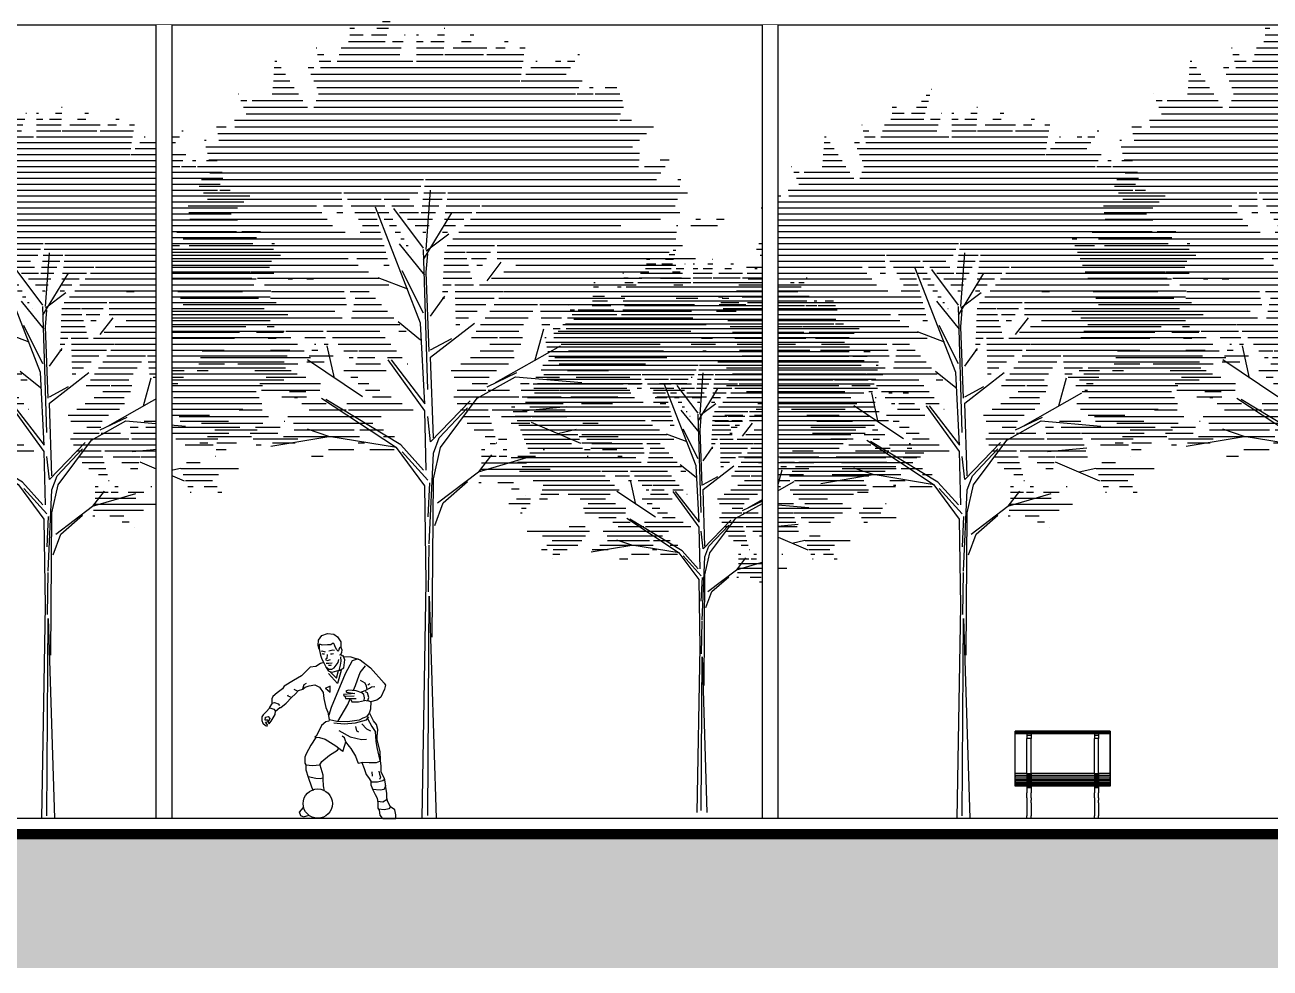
# Model space of a CAD drawing. Header units: metres. Extents: x 2494 to 3558, y 282 to 553.
# Drawn here: x 3056.34 to 3068.15, y 366.97 to 375.92 of the extents above; entities that cross this region are included whole.
import ezdxf

# ---------------------------------------------------------------- set-up
doc = ezdxf.new("R2010")
doc.units = ezdxf.units.M
doc.header["$LTSCALE"] = 7
doc.header["$MEASUREMENT"] = 0
doc.set_wipeout_variables(frame=1)
doc.layers.add('AREA', color=31, linetype='Continuous', plot=False)
for name, color, linetype in [('HACHURA PISOS', 250, 'Continuous'), ('Layout-int', 1, 'Continuous'), ('PENA 01', 1, 'Continuous'), ('PENA 02', 2, 'Continuous'), ('PENA 03', 3, 'Continuous'), ('PENA 06', 6, 'Continuous'), ('VEGETACAO', 84, 'Continuous')]:
    doc.layers.add(name, color=color, linetype=linetype)

# ---------------------------------------------------------------- blocks, each defined once
blk = doc.blocks.new('A$C7B9C346B')
for p, q in [((0, 0.826), (0, 0.826)), ((0.9, 0.826), (0, 0.826)), ((0, 0.824), (0, 0.826)), ((0, 0.821), (0, 0.824)), ((0, 0.817), (0, 0.821)), ((0, 0.812), (0, 0.817)), ((0, 0.807), (0, 0.812)), ((0, 0.802), (0, 0.807)), ((0.11, 0.802), (0, 0.802)), ((0, 0.425), (0, 0.802)), ((0.11, 0.802), (0.11, 0.786)), ((0.15, 0.802), (0.11, 0.802)), ((0.11, 0.786), (0.11, 0.758)), ((0.15, 0.786), (0.11, 0.786)), ((0.15, 0.758), (0.11, 0.758)), ((0.11, 0.425), (0.11, 0.758)), ((0.15, 0.802), (0.15, 0.786)), ((0.75, 0.802), (0.15, 0.802)), ((0.15, 0.786), (0.15, 0.758)), ((0.15, 0.425), (0.15, 0.758)), ((0.75, 0.802), (0.75, 0.786)), ((0.79, 0.802), (0.75, 0.802)), ((0.75, 0.786), (0.75, 0.758)), ((0.79, 0.786), (0.75, 0.786)), ((0.79, 0.758), (0.75, 0.758)), ((0.75, 0.425), (0.75, 0.758)), ((0.79, 0.802), (0.79, 0.786)), ((0.9, 0.802), (0.79, 0.802)), ((0.79, 0.786), (0.79, 0.758)), ((0.79, 0.425), (0.79, 0.758)), ((0.9, 0.826), (0.9, 0.826)), ((0.9, 0.824), (0.9, 0.826)), ((0.9, 0.821), (0.9, 0.824)), ((0.9, 0.817), (0.9, 0.821)), ((0.9, 0.812), (0.9, 0.817)), ((0.9, 0.807), (0.9, 0.812)), ((0.9, 0.802), (0.9, 0.807)), ((0.9, 0.425), (0.9, 0.802)), ((0, 0.407), (0, 0.425)), ((0, 0.407), (0, 0.39)), ((0, 0.373), (0, 0.39)), ((0, 0.358), (0, 0.373)), ((0, 0.358), (0, 0.345)), ((0.11, 0.423), (0.11, 0.425)), ((0.11, 0.423), (0.11, 0.416)), ((0.11, 0.416), (0.11, 0.408)), ((0.11, 0.408), (0.11, 0.407)), ((0.11, 0.407), (0.11, 0.4)), ((0.11, 0.4), (0.11, 0.392)), ((0.11, 0.392), (0.11, 0.39)), ((0.11, 0.39), (0.11, 0.384)), ((0.11, 0.384), (0.11, 0.376)), ((0.11, 0.376), (0.11, 0.373)), ((0.11, 0.373), (0.11, 0.368)), ((0.11, 0.368), (0.11, 0.36)), ((0.11, 0.36), (0.11, 0.358)), ((0.11, 0.358), (0.11, 0.353)), ((0.15, 0.423), (0.15, 0.425)), ((0.15, 0.423), (0.15, 0.416)), ((0.15, 0.416), (0.15, 0.408)), ((0.15, 0.408), (0.15, 0.407)), ((0.15, 0.407), (0.15, 0.4)), ((0.15, 0.4), (0.15, 0.392)), ((0.15, 0.392), (0.15, 0.39)), ((0.15, 0.39), (0.15, 0.384)), ((0.15, 0.384), (0.15, 0.376)), ((0.15, 0.376), (0.15, 0.373)), ((0.15, 0.373), (0.15, 0.368)), ((0.15, 0.368), (0.15, 0.36)), ((0.15, 0.36), (0.15, 0.358)), ((0.15, 0.358), (0.15, 0.353)), ((0.75, 0.423), (0.75, 0.425)), ((0.75, 0.423), (0.75, 0.416)), ((0.75, 0.416), (0.75, 0.408)), ((0.75, 0.408), (0.75, 0.407)), ((0.75, 0.407), (0.75, 0.4)), ((0.75, 0.4), (0.75, 0.392)), ((0.75, 0.392), (0.75, 0.39)), ((0.75, 0.39), (0.75, 0.384)), ((0.75, 0.384), (0.75, 0.376)), ((0.75, 0.376), (0.75, 0.373)), ((0.75, 0.373), (0.75, 0.368)), ((0.75, 0.368), (0.75, 0.36)), ((0.75, 0.36), (0.75, 0.358)), ((0.75, 0.358), (0.75, 0.353)), ((0.79, 0.423), (0.79, 0.425)), ((0.79, 0.423), (0.79, 0.416)), ((0.79, 0.416), (0.79, 0.408)), ((0.79, 0.408), (0.79, 0.407)), ((0.79, 0.407), (0.79, 0.4)), ((0.79, 0.4), (0.79, 0.392)), ((0.79, 0.392), (0.79, 0.39)), ((0.79, 0.39), (0.79, 0.384)), ((0.79, 0.384), (0.79, 0.376)), ((0.79, 0.376), (0.79, 0.373)), ((0.79, 0.373), (0.79, 0.368)), ((0.79, 0.368), (0.79, 0.36)), ((0.79, 0.36), (0.79, 0.358)), ((0.79, 0.358), (0.79, 0.353)), ((0.9, 0.407), (0.9, 0.425)), ((0.9, 0.407), (0.9, 0.39)), ((0.9, 0.373), (0.9, 0.39)), ((0.9, 0.358), (0.9, 0.373)), ((0.9, 0.358), (0.9, 0.345)), ((0, 0.333), (0, 0.345)), ((0, 0.323), (0, 0.333)), ((0, 0.315), (0, 0.323)), ((0, 0.309), (0, 0.315)), ((0, 0.309), (0, 0.306)), ((0, 0.305), (0, 0.306)), ((0.11, 0.305), (0, 0.305)), ((0.11, 0.353), (0.11, 0.345)), ((0.11, 0.345), (0.11, 0.345)), ((0.11, 0.345), (0.11, 0.337)), ((0.11, 0.337), (0.11, 0.333)), ((0.11, 0.333), (0.11, 0.329)), ((0.11, 0.329), (0.11, 0.326)), ((0.11, 0.326), (0.11, 0.323)), ((0.11, 0.323), (0.11, 0.319)), ((0.11, 0.323), (0.11, 0.323)), ((0.11, 0.319), (0.11, 0.316)), ((0.11, 0.316), (0.11, 0.315)), ((0.11, 0.315), (0.11, 0.313)), ((0.11, 0.313), (0.11, 0.309)), ((0.11, 0.309), (0.11, 0.306)), ((0.11, 0.309), (0.11, 0.309)), ((0.11, 0.306), (0.11, 0.305)), ((0.11, 0.306), (0.11, 0.306)), ((0.11, 0.305), (0.11, 0.302)), ((0.11, 0.302), (0.11, 0.299)), ((0.11, 0.299), (0.11, 0.296)), ((0.11, 0.296), (0.11, 0.293)), ((0.11, 0.293), (0.11, 0.29)), ((0.11, 0.29), (0.11, 0.266)), ((0.11, 0.266), (0.11, 0.243)), ((0.11, 0.219), (0.11, 0.243)), ((0.15, 0.353), (0.15, 0.345)), ((0.15, 0.345), (0.15, 0.345)), ((0.15, 0.345), (0.15, 0.337)), ((0.15, 0.337), (0.15, 0.333)), ((0.15, 0.333), (0.15, 0.329)), ((0.15, 0.329), (0.15, 0.326)), ((0.15, 0.326), (0.15, 0.323)), ((0.15, 0.323), (0.15, 0.319)), ((0.15, 0.323), (0.15, 0.323)), ((0.15, 0.319), (0.15, 0.316)), ((0.15, 0.316), (0.15, 0.315)), ((0.15, 0.315), (0.15, 0.313)), ((0.15, 0.313), (0.15, 0.309)), ((0.15, 0.309), (0.15, 0.306)), ((0.15, 0.309), (0.15, 0.309)), ((0.15, 0.306), (0.15, 0.305)), ((0.15, 0.306), (0.15, 0.306)), ((0.75, 0.305), (0.15, 0.305)), ((0.15, 0.305), (0.15, 0.302)), ((0.15, 0.302), (0.15, 0.299)), ((0.15, 0.299), (0.15, 0.296)), ((0.15, 0.296), (0.15, 0.293)), ((0.15, 0.293), (0.15, 0.29)), ((0.15, 0.29), (0.15, 0.266)), ((0.15, 0.266), (0.15, 0.243)), ((0.15, 0.219), (0.15, 0.243)), ((0.75, 0.353), (0.75, 0.345)), ((0.75, 0.345), (0.75, 0.345)), ((0.75, 0.345), (0.75, 0.337)), ((0.75, 0.337), (0.75, 0.333)), ((0.75, 0.333), (0.75, 0.329)), ((0.75, 0.329), (0.75, 0.326)), ((0.75, 0.326), (0.75, 0.323)), ((0.75, 0.323), (0.75, 0.319)), ((0.75, 0.323), (0.75, 0.323)), ((0.75, 0.319), (0.75, 0.316)), ((0.75, 0.316), (0.75, 0.315)), ((0.75, 0.315), (0.75, 0.313)), ((0.75, 0.313), (0.75, 0.309)), ((0.75, 0.309), (0.75, 0.306)), ((0.75, 0.309), (0.75, 0.309)), ((0.75, 0.306), (0.75, 0.305)), ((0.75, 0.306), (0.75, 0.306)), ((0.75, 0.305), (0.75, 0.302)), ((0.75, 0.302), (0.75, 0.299)), ((0.75, 0.299), (0.75, 0.296)), ((0.75, 0.296), (0.75, 0.293)), ((0.75, 0.293), (0.75, 0.29)), ((0.75, 0.29), (0.75, 0.266)), ((0.75, 0.266), (0.75, 0.243)), ((0.75, 0.219), (0.75, 0.243)), ((0.79, 0.353), (0.79, 0.345)), ((0.79, 0.345), (0.79, 0.345)), ((0.79, 0.345), (0.79, 0.337)), ((0.79, 0.337), (0.79, 0.333)), ((0.79, 0.333), (0.79, 0.329)), ((0.79, 0.329), (0.79, 0.326)), ((0.79, 0.326), (0.79, 0.323)), ((0.79, 0.323), (0.79, 0.319)), ((0.79, 0.323), (0.79, 0.323)), ((0.79, 0.319), (0.79, 0.316)), ((0.79, 0.316), (0.79, 0.315)), ((0.79, 0.315), (0.79, 0.313)), ((0.79, 0.313), (0.79, 0.309)), ((0.79, 0.309), (0.79, 0.306)), ((0.79, 0.309), (0.79, 0.309)), ((0.79, 0.306), (0.79, 0.305)), ((0.79, 0.306), (0.79, 0.306)), ((0.9, 0.305), (0.79, 0.305)), ((0.79, 0.305), (0.79, 0.302)), ((0.79, 0.302), (0.79, 0.299)), ((0.79, 0.299), (0.79, 0.296)), ((0.79, 0.296), (0.79, 0.293)), ((0.79, 0.293), (0.79, 0.29)), ((0.79, 0.29), (0.79, 0.266)), ((0.79, 0.266), (0.79, 0.243)), ((0.79, 0.219), (0.79, 0.243)), ((0.9, 0.333), (0.9, 0.345)), ((0.9, 0.323), (0.9, 0.333)), ((0.9, 0.315), (0.9, 0.323)), ((0.9, 0.309), (0.9, 0.315)), ((0.9, 0.309), (0.9, 0.306)), ((0.9, 0.305), (0.9, 0.306)), ((0.11, 0.195), (0.11, 0.219)), ((0.11, 0.195), (0.11, 0.172)), ((0.11, 0.172), (0.11, 0.147)), ((0.11, 0.147), (0.11, 0.123)), ((0.11, 0.123), (0.11, 0.099)), ((0.15, 0.195), (0.15, 0.219)), ((0.15, 0.195), (0.15, 0.172)), ((0.15, 0.147), (0.15, 0.172)), ((0.15, 0.147), (0.15, 0.123)), ((0.15, 0.123), (0.15, 0.099)), ((0.75, 0.195), (0.75, 0.219)), ((0.75, 0.195), (0.75, 0.172)), ((0.75, 0.172), (0.75, 0.147)), ((0.75, 0.147), (0.75, 0.123)), ((0.75, 0.123), (0.75, 0.099)), ((0.79, 0.195), (0.79, 0.219)), ((0.79, 0.195), (0.79, 0.172)), ((0.79, 0.147), (0.79, 0.172)), ((0.79, 0.147), (0.79, 0.123)), ((0.79, 0.123), (0.79, 0.099)), ((0.11, 0.099), (0.11, 0.074)), ((0.11, 0.074), (0.11, 0.05)), ((0.11, 0.05), (0.11, 0.025)), ((0.11, 0), (0.11, 0.025)), ((0.15, 0), (0.11, 0)), ((0.15, 0.099), (0.15, 0.074)), ((0.15, 0.074), (0.15, 0.05)), ((0.15, 0.05), (0.15, 0.025)), ((0.15, 0), (0.15, 0.025)), ((0.75, 0.099), (0.75, 0.074)), ((0.75, 0.074), (0.75, 0.05)), ((0.75, 0.05), (0.75, 0.025)), ((0.75, 0), (0.75, 0.025)), ((0.79, 0.099), (0.79, 0.074)), ((0.79, 0.074), (0.79, 0.05)), ((0.79, 0.05), (0.79, 0.025)), ((0.79, 0), (0.79, 0.025)), ((0.79, 0), (0.75, 0))]:
    blk.add_line(p, q)
at = {"layer": 'HACHURA PISOS'}
for p, q in [((0.9, 0.826), (0, 0.826)), ((0.9, 0.824), (0, 0.824)), ((0.9, 0.821), (0, 0.821)), ((0.9, 0.817), (0, 0.817)), ((0.9, 0.812), (0, 0.812)), ((0.9, 0.807), (0, 0.807)), ((0.11, 0.425), (0, 0.425)), ((0.11, 0.407), (0, 0.407)), ((0.11, 0.39), (0, 0.39)), ((0.11, 0.373), (0, 0.373)), ((0.11, 0.358), (0, 0.358)), ((0.15, 0.423), (0.11, 0.423)), ((0.15, 0.416), (0.11, 0.416)), ((0.15, 0.408), (0.11, 0.408)), ((0.15, 0.4), (0.11, 0.4)), ((0.15, 0.392), (0.11, 0.392)), ((0.15, 0.384), (0.11, 0.384)), ((0.15, 0.376), (0.11, 0.376)), ((0.15, 0.368), (0.11, 0.368)), ((0.15, 0.36), (0.11, 0.36)), ((0.75, 0.425), (0.15, 0.425)), ((0.75, 0.407), (0.15, 0.407)), ((0.75, 0.39), (0.15, 0.39)), ((0.75, 0.373), (0.15, 0.373)), ((0.75, 0.358), (0.15, 0.358)), ((0.79, 0.423), (0.75, 0.423)), ((0.79, 0.416), (0.75, 0.416)), ((0.79, 0.408), (0.75, 0.408)), ((0.79, 0.4), (0.75, 0.4)), ((0.79, 0.392), (0.75, 0.392)), ((0.79, 0.384), (0.75, 0.384)), ((0.79, 0.376), (0.75, 0.376)), ((0.79, 0.368), (0.75, 0.368)), ((0.79, 0.36), (0.75, 0.36)), ((0.9, 0.425), (0.79, 0.425)), ((0.9, 0.407), (0.79, 0.407)), ((0.9, 0.39), (0.79, 0.39)), ((0.9, 0.373), (0.79, 0.373)), ((0.9, 0.358), (0.79, 0.358)), ((0.11, 0.345), (0, 0.345)), ((0.11, 0.333), (0, 0.333)), ((0.11, 0.323), (0, 0.323)), ((0.11, 0.315), (0, 0.315)), ((0.11, 0.309), (0, 0.309)), ((0.11, 0.306), (0, 0.306)), ((0.15, 0.353), (0.11, 0.353)), ((0.15, 0.345), (0.11, 0.345)), ((0.15, 0.337), (0.11, 0.337)), ((0.15, 0.329), (0.11, 0.329)), ((0.15, 0.326), (0.11, 0.326)), ((0.15, 0.323), (0.11, 0.323)), ((0.15, 0.319), (0.11, 0.319)), ((0.15, 0.316), (0.11, 0.316)), ((0.15, 0.313), (0.11, 0.313)), ((0.15, 0.309), (0.11, 0.309)), ((0.15, 0.306), (0.11, 0.306)), ((0.15, 0.302), (0.11, 0.302)), ((0.15, 0.299), (0.11, 0.299)), ((0.15, 0.296), (0.11, 0.296)), ((0.15, 0.293), (0.11, 0.293)), ((0.15, 0.29), (0.11, 0.29)), ((0.75, 0.345), (0.15, 0.345)), ((0.75, 0.333), (0.15, 0.333)), ((0.75, 0.323), (0.15, 0.323)), ((0.75, 0.315), (0.15, 0.315)), ((0.75, 0.309), (0.15, 0.309)), ((0.75, 0.306), (0.15, 0.306)), ((0.79, 0.353), (0.75, 0.353)), ((0.79, 0.345), (0.75, 0.345)), ((0.79, 0.337), (0.75, 0.337)), ((0.79, 0.329), (0.75, 0.329)), ((0.79, 0.326), (0.75, 0.326)), ((0.79, 0.323), (0.75, 0.323)), ((0.79, 0.319), (0.75, 0.319)), ((0.79, 0.316), (0.75, 0.316)), ((0.79, 0.313), (0.75, 0.313)), ((0.79, 0.309), (0.75, 0.309)), ((0.79, 0.306), (0.75, 0.306)), ((0.79, 0.302), (0.75, 0.302)), ((0.79, 0.299), (0.75, 0.299)), ((0.79, 0.296), (0.75, 0.296)), ((0.79, 0.293), (0.75, 0.293)), ((0.79, 0.29), (0.75, 0.29)), ((0.9, 0.345), (0.79, 0.345)), ((0.9, 0.333), (0.79, 0.333)), ((0.9, 0.323), (0.79, 0.323)), ((0.9, 0.315), (0.79, 0.315)), ((0.9, 0.309), (0.79, 0.309)), ((0.9, 0.306), (0.79, 0.306))]:
    blk.add_line(p, q, dxfattribs=at)
at = {"layer": 'PENA 01'}
for points in [[(0.11, 0.305), (0, 0.305), (0, 0.826), (0.9, 0.826), (0.9, 0.305), (0.79, 0.305)], [(0.75, 0.305), (0.15, 0.305)]]:
    blk.add_lwpolyline(points, dxfattribs=at)
blk = doc.blocks.new('Arv017')
for points in [[(-14, 5371), (26, 5934)], [(-349, 4324), (-28, 3908), (-68, 4673), (-497, 5773)], [(-41, 5384), (-322, 5760)], [(-41, 5277), (227, 5719)], [(-14, 5357), (200, 5518)], [(-28, 5129), (-269, 5424)], [(-1, 4042), (-41, 5371)], [(13, 4405), (-14, 5156), (-1, 5330)], [(563, 5075), (697, 5250)], [(-188, 4995), (-470, 5102)], [(-41, 4767), (-242, 5169)], [(26, 4740), (160, 4928)], [(-68, 4512), (-282, 4686)], [(53, 3586), (26, 4351), (442, 4673)], [(1019, 4324), (1099, 4619)], [(26, 4418), (227, 4526)], [(-886, 4150), (-953, 4458)], [(643, 4109), (1260, 4458)], [(-618, 3975), (-1141, 4324)], [(-14, 3278), (-28, 3841), (-376, 4324)], [(40, 1694), (53, 3197), (120, 3492), (469, 3962), (831, 4163), (1461, 4109)], [(563, 4069), (845, 4203)], [(-1007, 3962), (-296, 3492), (-939, 3599)], [(-41, 3278), (-256, 3519), (-966, 3948)], [(402, 3935), (26, 3546), (-1, 3788)], [(13, 2580), (53, 3439), (107, 3586), (375, 3868)], [(898, 3841), (1314, 3881)], [(-1489, 3506), (-939, 3599), (-1141, 3667)], [(979, 3734), (1448, 3533)], [(1233, 3626), (1408, 3667)], [(-54, -23), (-14, 2217), (-28, 3130), (-296, 3492)], [(-1, 3184), (-242, 3452)], [(603, 3425), (482, 3264), (938, 3398)], [(93, 2969), (482, 3264)], [(2, 2837), (18, 3158)], [(66, 2754), (147, 2969), (375, 3170)], [(7, 2123), (13, 2568)], [(-1, 3), (13, 2083), (80, -23)]]:
    blk.add_lwpolyline(points)
at = {"layer": 'Layout-int', "color": 0}
for points in [[(-380, 7595), (-341, 7595)], [(-329, 7658), (-324, 7658)], [(-738, 7470), (-694, 7470)], [(-482, 7470), (-373, 7470)], [(-431, 7533), (-357, 7533)], [(154, 7470), (160, 7470)], [(-752, 7345), (-405, 7345)], [(-738, 7408), (-613, 7408)], [(-533, 7408), (-389, 7408)], [(-336, 7345), (-234, 7345)], [(-220, 7408), (-216, 7408)], [(-108, 7408), (-88, 7408)], [(-108, 7345), (-44, 7345)], [(29, 7345), (154, 7345)], [(91, 7408), (157, 7408)], [(321, 7345), (412, 7345)], [(401, 7408), (438, 7408)], [(727, 7345), (761, 7345)], [(-1059, 7283), (-1053, 7283)], [(-1045, 7221), (-986, 7221)], [(-840, 7221), (-266, 7221)], [(-821, 7283), (-252, 7283)], [(-108, 7283), (151, 7283)], [(-108, 7221), (147, 7221)], [(162, 7221), (528, 7221)], [(241, 7283), (560, 7283)], [(560, 7221), (912, 7221)], [(644, 7283), (735, 7283)], [(872, 7283), (922, 7283)], [(1423, 7221), (1438, 7221)], [(-1456, 7096), (-1391, 7096)], [(-1451, 7158), (-1433, 7158)], [(-1134, 7096), (-1082, 7096)], [(-1031, 7158), (-919, 7158)], [(-1017, 7096), (893, 7096)], [(-859, 7158), (-141, 7158)], [(-108, 7158), (903, 7158)], [(978, 7096), (1355, 7096)], [(1024, 7158), (1036, 7158)], [(1210, 7158), (1262, 7158)], [(1324, 7158), (1396, 7158)], [(-1465, 6971), (-1308, 6971)], [(-1460, 7033), (-1350, 7033)], [(-1108, 7033), (884, 7033)], [(-1081, 6971), (874, 6971)], [(884, 6971), (1463, 6971)], [(931, 7033), (1313, 7033)], [(-1470, 6908), (-1267, 6908)], [(-1054, 6908), (1432, 6908)], [(1534, 6908), (1569, 6908)], [(1681, 6908), (1794, 6908)], [(-1798, 6846), (-1797, 6846)], [(-1773, 6784), (-1717, 6784)], [(-1667, 6784), (-1184, 6784)], [(-1475, 6846), (-1225, 6846)], [(-1059, 6784), (1846, 6784)], [(-1038, 6846), (1401, 6846)], [(1418, 6846), (1569, 6846)], [(1588, 6846), (1820, 6846)], [(-1748, 6721), (-1142, 6721)], [(-1723, 6659), (1827, 6659)], [(-1080, 6721), (1856, 6721)], [(-2003, 6534), (-1911, 6534)], [(-1835, 6596), (1799, 6596)], [(-1829, 6534), (2140, 6534)], [(1821, 6596), (1931, 6596)], [(-2118, 6409), (-2101, 6409)], [(-1993, 6471), (2074, 6471)], [(-1982, 6409), (2008, 6409)], [(-2104, 6346), (1942, 6346)], [(-2091, 6284), (2009, 6284)], [(-2077, 6222), (2005, 6222)], [(-2064, 6159), (2000, 6159)], [(2054, 6159), (2250, 6159)], [(2204, 6222), (2289, 6222)], [(-2145, 6034), (-40, 6034)], [(-2068, 6097), (2210, 6097)], [(-22, 6034), (2170, 6034)], [(2371, 6034), (2399, 6034)], [(-2168, 5972), (-67, 5972)], [(-2129, 5909), (-817, 5909)], [(-797, 5909), (-94, 5909)], [(-39, 5909), (168, 5909)], [(-30, 5972), (199, 5972)], [(191, 5909), (2463, 5909)], [(200, 5972), (2390, 5972)], [(-2090, 5847), (-814, 5847)], [(-762, 5847), (-443, 5847)], [(-415, 5847), (-174, 5847)], [(-47, 5847), (137, 5847)], [(183, 5847), (2367, 5847)], [(-2273, 5785), (-1055, 5785)], [(-2265, 5722), (-1005, 5722)], [(-989, 5785), (-810, 5785)], [(-864, 5722), (-807, 5722)], [(-726, 5785), (-406, 5785)], [(-691, 5722), (-497, 5722)], [(-467, 5722), (-369, 5722)], [(-341, 5785), (-131, 5785)], [(-268, 5722), (-88, 5722)], [(-64, 5722), (74, 5722)], [(-55, 5785), (105, 5785)], [(166, 5722), (418, 5722)], [(174, 5785), (494, 5785)], [(459, 5722), (2392, 5722)], [(514, 5785), (2347, 5785)], [(-2354, 5597), (-904, 5597)], [(-2257, 5660), (-954, 5660)], [(-656, 5660), (-481, 5660)], [(-620, 5597), (-464, 5597)], [(-414, 5660), (-333, 5660)], [(-362, 5597), (-296, 5597)], [(-194, 5660), (43, 5660)], [(-120, 5597), (12, 5597)], [(148, 5597), (264, 5597)], [(157, 5660), (341, 5660)], [(349, 5597), (1832, 5597)], [(404, 5660), (2206, 5660)], [(2359, 5597), (2373, 5597)], [(2496, 5597), (2748, 5597)], [(2543, 5660), (2588, 5660)], [(2739, 5660), (2810, 5660)], [(-2568, 5472), (-2525, 5472)], [(-2380, 5535), (-785, 5535)], [(-2321, 5472), (-432, 5472)], [(-643, 5535), (-448, 5535)], [(-309, 5535), (-260, 5535)], [(-256, 5472), (-223, 5472)], [(-47, 5535), (-19, 5535)], [(140, 5535), (187, 5535)], [(238, 5472), (2352, 5472)], [(293, 5535), (2359, 5535)], [(-2544, 5410), (-2356, 5410)], [(-2519, 5347), (-399, 5347)], [(-2263, 5410), (-415, 5410)], [(-204, 5410), (-187, 5410)], [(-151, 5347), (-150, 5347)], [(159, 5347), (354, 5347)], [(183, 5410), (632, 5410)], [(366, 5347), (594, 5347)], [(657, 5410), (2415, 5410)], [(657, 5347), (2289, 5347)], [(-2494, 5285), (-756, 5285)], [(-2470, 5223), (-659, 5223)], [(-673, 5285), (-383, 5285)], [(-417, 5223), (-366, 5223)], [(152, 5223), (387, 5223)], [(155, 5285), (370, 5285)], [(415, 5285), (557, 5285)], [(464, 5223), (520, 5223)], [(657, 5285), (2538, 5285)], [(834, 5223), (2352, 5223)], [(-2445, 5160), (-1688, 5160)], [(-2420, 5098), (-1669, 5098)], [(-1681, 5160), (-563, 5160)], [(-1614, 5098), (-466, 5098)], [(146, 5098), (252, 5098)], [(149, 5160), (403, 5160)], [(255, 5098), (419, 5098)], [(605, 5098), (2029, 5098)], [(720, 5160), (2096, 5160)], [(2208, 5098), (2492, 5098)], [(2322, 5160), (2394, 5160)], [(-2858, 4973), (-2784, 4973)], [(-2747, 5035), (-2632, 5035)], [(-2396, 5035), (-1649, 5035)], [(-2371, 4973), (-1758, 4973)], [(-1548, 5035), (-805, 5035)], [(-1482, 4973), (-794, 4973)], [(-805, 5035), (-370, 5035)], [(-735, 4973), (-556, 4973)], [(139, 4973), (190, 4973)], [(143, 5035), (221, 5035)], [(256, 5035), (435, 5035)], [(258, 4973), (712, 4973)], [(491, 5035), (1976, 5035)], [(718, 4973), (1923, 4973)], [(2333, 5035), (2418, 5035)], [(2820, 4973), (2836, 4973)], [(-2346, 4910), (-1605, 4910)], [(-2321, 4848), (-770, 4848)], [(-1492, 4910), (-782, 4910)], [(-700, 4848), (-439, 4848)], [(-688, 4910), (-497, 4910)], [(136, 4910), (158, 4910)], [(260, 4910), (630, 4910)], [(262, 4848), (549, 4848)], [(631, 4848), (1040, 4848)], [(674, 4910), (1870, 4910)], [(1062, 4848), (2531, 4848)], [(2357, 4910), (2561, 4910)], [(2765, 4848), (3018, 4848)], [(2793, 4910), (2855, 4910)], [(-2574, 4786), (-882, 4786)], [(-713, 4786), (-381, 4786)], [(263, 4786), (467, 4786)], [(588, 4786), (996, 4786)], [(1068, 4786), (2502, 4786)], [(2738, 4786), (2924, 4786)], [(-2486, 4723), (-811, 4723)], [(-2422, 4661), (-1016, 4661)], [(-1010, 4661), (-739, 4661)], [(-738, 4661), (-264, 4661)], [(-725, 4723), (-323, 4723)], [(265, 4723), (386, 4723)], [(267, 4661), (304, 4661)], [(501, 4661), (908, 4661)], [(544, 4723), (952, 4723)], [(1075, 4723), (1267, 4723)], [(1081, 4661), (1158, 4661)], [(1281, 4661), (2639, 4661)], [(1326, 4723), (2515, 4723)], [(-2486, 4536), (-1299, 4536)], [(-2460, 4598), (-1361, 4598)], [(-1346, 4598), (-992, 4598)], [(-1165, 4536), (-969, 4536)], [(-957, 4598), (-456, 4598)], [(-904, 4536), (-403, 4536)], [(-276, 4598), (-206, 4598)], [(414, 4536), (662, 4536)], [(458, 4598), (863, 4598)], [(679, 4536), (897, 4536)], [(1196, 4536), (2271, 4536)], [(1236, 4598), (2496, 4598)], [(-2275, 4473), (-1236, 4473)], [(-2139, 4411), (-1174, 4411)], [(-983, 4473), (-945, 4473)], [(-851, 4473), (-350, 4473)], [(-798, 4411), (-667, 4411)], [(-653, 4411), (-297, 4411)], [(497, 4411), (814, 4411)], [(588, 4473), (882, 4473)], [(1265, 4473), (2205, 4473)], [(1334, 4411), (2236, 4411)], [(2556, 4473), (2728, 4473)], [(2609, 4411), (2641, 4411)], [(-2171, 4286), (-1927, 4286)], [(-2155, 4348), (-1112, 4348)], [(-1801, 4286), (-1233, 4286)], [(-745, 4348), (-709, 4348)], [(-684, 4286), (-448, 4286)], [(-668, 4348), (-502, 4348)], [(-382, 4348), (-243, 4348)], [(-195, 4286), (-190, 4286)], [(314, 4286), (764, 4286)], [(405, 4348), (819, 4348)], [(1206, 4348), (2267, 4348)], [(1246, 4286), (2065, 4286)], [(-2606, 4161), (-2317, 4161)], [(-2502, 4224), (-2311, 4224)], [(-2188, 4224), (-2083, 4224)], [(-1639, 4224), (-1297, 4224)], [(-1532, 4161), (-1158, 4161)], [(-798, 4224), (-394, 4224)], [(-729, 4161), (-663, 4161)], [(223, 4224), (651, 4224)], [(251, 4161), (583, 4161)], [(1024, 4161), (1250, 4161)], [(1326, 4224), (1713, 4224)], [(1406, 4161), (1915, 4161)], [(2499, 4161), (2506, 4161)], [(-2448, 4036), (-2425, 4036)], [(-2434, 4099), (-2371, 4099)], [(-1594, 4099), (-1019, 4099)], [(-1577, 4036), (-1024, 4036)], [(-661, 4099), (-559, 4099)], [(-592, 4036), (-454, 4036)], [(279, 4036), (551, 4036)], [(421, 4099), (567, 4099)], [(572, 4036), (775, 4036)], [(878, 4099), (961, 4099)], [(886, 4036), (1248, 4036)], [(1042, 4099), (2033, 4099)], [(1257, 4036), (1917, 4036)], [(2142, 4036), (2434, 4036)], [(2197, 4099), (2457, 4099)], [(-1386, 3974), (-1150, 3974)], [(-1194, 3911), (-963, 3911)], [(-767, 3911), (-244, 3911)], [(-523, 3974), (-349, 3974)], [(248, 3974), (862, 3974)], [(279, 3911), (1284, 3911)], [(895, 3974), (1266, 3974)], [(1358, 3974), (1801, 3974)], [(1458, 3911), (1753, 3911)], [(2173, 3974), (2643, 3974)], [(2204, 3911), (2257, 3911)], [(-2358, 3787), (-1511, 3787)], [(-1788, 3849), (-1572, 3849)], [(-1328, 3787), (-441, 3787)], [(-1124, 3849), (-775, 3849)], [(-753, 3849), (-139, 3849)], [(311, 3849), (572, 3849)], [(342, 3787), (588, 3787)], [(610, 3849), (1302, 3849)], [(700, 3787), (978, 3787)], [(991, 3787), (1320, 3787)], [(-2147, 3724), (-1565, 3724)], [(-2020, 3662), (-1618, 3662)], [(-1273, 3724), (-522, 3724)], [(-1266, 3662), (-697, 3662)], [(-645, 3662), (-419, 3662)], [(373, 3724), (605, 3724)], [(441, 3662), (622, 3662)], [(791, 3724), (969, 3724)], [(881, 3662), (959, 3662)], [(1412, 3662), (2021, 3662)], [(1471, 3724), (1615, 3724)], [(-2091, 3599), (-1718, 3599)], [(-1717, 3599), (-1672, 3599)], [(-1370, 3599), (-648, 3599)], [(-420, 3599), (-316, 3599)], [(545, 3599), (639, 3599)], [(1436, 3599), (1807, 3599)], [(-2162, 3537), (-2086, 3537)], [(-2007, 3474), (-1914, 3474)], [(-2002, 3537), (-1816, 3537)], [(-1474, 3537), (-1259, 3537)], [(-941, 3474), (-702, 3474)], [(-659, 3537), (-600, 3537)], [(-551, 3474), (-318, 3474)], [(509, 3474), (540, 3474)], [(650, 3537), (655, 3537)], [(716, 3474), (751, 3474)], [(1095, 3474), (1106, 3474)], [(1461, 3537), (1744, 3537)], [(1485, 3474), (1541, 3474)], [(1658, 3474), (1794, 3474)], [(-2013, 3412), (-2012, 3412)], [(-1104, 3412), (-992, 3412)], [(509, 3412), (647, 3412)], [(509, 3349), (936, 3349)], [(678, 3412), (751, 3412)], [(855, 3412), (1021, 3412)], [(1510, 3412), (1520, 3412)], [(1802, 3412), (1843, 3412)], [(493, 3225), (1020, 3225)], [(502, 3287), (1161, 3287)], [(485, 3162), (505, 3162)], [(663, 3162), (812, 3162)], [(793, 3100), (868, 3100)], [(922, 3037), (924, 3037)]]:
    blk.add_lwpolyline(points, dxfattribs=at)
blk = doc.blocks.new('jogador de futebol 01')
for p, q in [((8.4, 144.7), (8.8, 149.4)), ((8.8, 149.4), (11.5, 153.2)), ((11.5, 153.2), (16.5, 154.9)), ((16.5, 154.9), (21.9, 154.4)), ((21.9, 154.4), (24.9, 152.1)), ((24.9, 152.1), (27.8, 147.9)), ((9.4, 141.7), (8.4, 144.7)), ((9.4, 145.3), (9.3, 142)), ((9.3, 142), (10.6, 136.5)), ((10, 145.9), (9.4, 145.3)), ((11.8, 145.2), (10, 145.9)), ((11.8, 139.9), (10.9, 139.7)), ((16.4, 145.3), (11.8, 145.2)), ((14.6, 139), (11.8, 139.9)), ((19.4, 145.5), (16.4, 145.3)), ((20.9, 140.9), (17.5, 139.9)), ((20.8, 146.5), (19.4, 145.5)), ((21.9, 146.4), (20.8, 146.5)), ((22.5, 140.5), (20.9, 140.9)), ((22.3, 145.3), (21.9, 146.4)), ((23.1, 143.7), (22.3, 145.3)), ((24.3, 141.2), (23.1, 143.7)), ((25.5, 139.9), (24.3, 141.2)), ((26.1, 140.5), (25.5, 139.9)), ((27, 143.2), (26.1, 141.8)), ((26.1, 141.8), (26.1, 140.8)), ((28.1, 143.2), (27, 143.2)), ((27.8, 147.9), (27.8, 144.7)), ((27.8, 144.7), (27.8, 143.4)), ((27.9, 137.1), (28.8, 139)), ((29, 140.8), (28.1, 143.2)), ((28.8, 139), (29, 140.8)), ((10.5, 129.3), (6.4, 127)), ((13.2, 130.2), (10.5, 129.3)), ((10.6, 136.5), (11.7, 133.2)), ((11.7, 133.2), (13.2, 130)), ((12.6, 137.3), (11.8, 137.6)), ((14, 137.3), (12.6, 137.3)), ((13.2, 130), (15, 126.7)), ((15.9, 133.8), (14.7, 133.2)), ((14.7, 133.2), (15, 132.6)), ((15, 132.6), (16.4, 132.1)), ((17.6, 129.3), (15.3, 129.4)), ((16.1, 137), (15.9, 133.8)), ((16.4, 132.1), (19.1, 132.9)), ((17.3, 128.1), (19, 128.1)), ((20.5, 129.6), (17.6, 129.3)), ((19, 128.1), (19.9, 128.2)), ((19.1, 137.6), (20.3, 137.6)), ((20.3, 137.6), (21.6, 137.9)), ((22, 125.6), (25.5, 130.3)), ((25.5, 130.3), (26.1, 132.9)), ((27.2, 128.1), (26.3, 124.6)), ((26.7, 136.7), (27.9, 137.1)), ((27.9, 131.5), (27.2, 128.1)), ((27.6, 135.2), (27.9, 131.5)), ((28.1, 136.7), (29.6, 136)), ((29.6, 136), (30.1, 135.4)), ((31.1, 132.6), (29.8, 136.2)), ((30.1, 135.4), (36.2, 135.1)), ((30.4, 125.6), (31.1, 132.6)), ((37.5, 131.6), (31.4, 120.5)), ((36.2, 135.1), (44.4, 132.6)), ((42.6, 133.3), (37.5, 131.6)), ((44.4, 132.6), (53, 125.7)), ((44.4, 121.8), (48.9, 127.5)), ((-5.7, 118.9), (-12.5, 114.8)), ((-0.5, 123.9), (-5.7, 118.9)), ((1.6, 126.4), (-0.5, 123.9)), ((6.4, 127), (1.6, 126.4)), ((15, 126.7), (17.6, 124.7)), ((17.5, 122.9), (15.5, 125.9)), ((25, 112.5), (17.3, 120.8)), ((20.2, 121.7), (17.5, 122.9)), ((17.6, 124.7), (20.2, 124.6)), ((18.7, 122.3), (24.2, 116.9)), ((31.4, 120.5), (19.6, 92)), ((20.2, 124.6), (22, 125.6)), ((26.1, 123.5), (20.2, 121.7)), ((24.2, 116.9), (25.9, 123.6)), ((28.1, 123.6), (25, 112.5)), ((26.3, 124.6), (26.1, 123.5)), ((26.7, 123.6), (30.4, 125.6)), ((42.1, 115.6), (44.4, 121.8)), ((53, 125.7), (64.8, 112.8)), ((-22, 107.7), (-26.4, 104.3)), ((-20.6, 110), (-22, 107.7)), ((-12.5, 114.8), (-20.6, 110)), ((-10.3, 106.4), (-12, 107.4)), ((-10.8, 103.5), (-8.2, 106.4)), ((-9.2, 105.7), (-10.3, 106.4)), ((-8.2, 106.4), (-4.6, 107.6)), ((-4.6, 107.7), (-3.6, 111.6)), ((-4.6, 107.6), (-2.6, 109.2)), ((-3.6, 111.6), (-1.5, 112.8)), ((-2.6, 109.2), (0.8, 110.4)), ((0.8, 110.4), (5.7, 111.2)), ((5.7, 111.2), (9.6, 109.2)), ((9.6, 109.2), (12.6, 104.8)), ((18.8, 110), (14.4, 108.2)), ((14.6, 108.4), (18.7, 105)), ((18.7, 105), (18.8, 110)), ((34, 106.8), (32.1, 105.7)), ((40.9, 106.2), (34, 106.8)), ((38.6, 106.6), (40.3, 110.8)), ((40.3, 110.8), (42.1, 115.6)), ((48.6, 112.6), (44.5, 114.8)), ((45, 105.1), (48.5, 106.3)), ((48.5, 106.3), (52.2, 108.4)), ((49.8, 110), (48.6, 112.6)), ((50.3, 107.2), (49.8, 110)), ((50.9, 111.3), (52.5, 112.3)), ((52.2, 108.4), (54, 109.5)), ((54, 109.5), (56.8, 109.9)), ((65.2, 107.6), (61.9, 100.7)), ((64.8, 112.8), (65.8, 111)), ((65.8, 111), (65.2, 107.6)), ((-30.8, 95.6), (-33.3, 91.5)), ((-30.3, 101.4), (-31.1, 99.4)), ((-31.1, 99.4), (-31, 95.6)), ((-31, 95.6), (-28.7, 96.1)), ((-26.4, 104.3), (-30.3, 101.4)), ((-28.7, 96.1), (-25.6, 95)), ((-18.8, 95.5), (-14.4, 100.5)), ((-17.2, 101.5), (-17.4, 102.5)), ((-14.3, 100.5), (-17.2, 101.5)), ((-14.4, 100.5), (-10.8, 103.5)), ((12.6, 104.8), (13.4, 99.6)), ((13.4, 99.6), (14.9, 91.9)), ((39.8, 103.9), (30.1, 103.1)), ((30.1, 103.1), (30.6, 101.6)), ((30.6, 101.6), (39.1, 101.8)), ((31.4, 101.1), (31.9, 99.6)), ((31.9, 99.6), (40.8, 99.5)), ((32.1, 105.7), (32.7, 105)), ((32.7, 105), (39.8, 103.9)), ((33.7, 94.6), (35.8, 99.3)), ((36.3, 98.8), (37.3, 96.8)), ((37.3, 96.8), (43, 96.8)), ((45.7, 104.5), (40.9, 106.2)), ((43, 96.8), (48, 97.8)), ((47.5, 103), (45, 105.1)), ((48.1, 100.2), (47.5, 103)), ((47.8, 97.9), (48.1, 100.2)), ((51.2, 97.4), (47.8, 97.9)), ((50.6, 104.5), (48.9, 105.4)), ((51.7, 100.4), (50.6, 104.5)), ((50.9, 97.8), (51.7, 100.4)), ((53, 96.8), (50.9, 97.8)), ((58.6, 98.3), (53, 96.8)), ((53.4, 97.1), (53, 90.5)), ((61.9, 100.7), (58.6, 98.3)), ((-38.5, 85.6), (-39.5, 83.8)), ((-36.2, 87.9), (-38.5, 85.6)), ((-32.9, 91.5), (-36.2, 87.9)), ((-33.3, 91.5), (-31.8, 91.4)), ((-31.8, 91.4), (-29.3, 90.4)), ((-31.5, 80.3), (-28.3, 85.9)), ((-29.3, 90.4), (-28, 88.9)), ((-28.3, 85.9), (-28, 89)), ((-28, 88.9), (-24.2, 92)), ((-25.6, 95), (-24.4, 93.5)), ((-24.2, 92), (-23.3, 91.9)), ((-23.3, 91.9), (-18.8, 95.5)), ((14.9, 91.9), (16.7, 87.8)), ((16.7, 87.8), (17.8, 81.7)), ((19.6, 92), (17.5, 85.3)), ((25.2, 80), (33.7, 94.6)), ((52, 87.1), (49.6, 84)), ((53, 90.5), (52, 87.1)), ((54, 83.9), (52.5, 86.9)), ((-39.5, 83.8), (-39.6, 80.8)), ((-39.6, 80.8), (-38.8, 78.5)), ((-38.8, 78.5), (-36.4, 76.6)), ((-36.7, 81), (-36.5, 83.6)), ((-34.1, 81), (-36.7, 81)), ((-36.5, 83.6), (-34.1, 84.3)), ((-36.4, 79.3), (-34.1, 80)), ((-34.9, 77.1), (-36.4, 79.3)), ((-36.4, 76.6), (-35.1, 76.1)), ((-35.1, 76.1), (-34.9, 77.1)), ((-34.1, 84.3), (-32.9, 82.5)), ((-32.9, 82.5), (-34.1, 79.5)), ((-34.1, 80), (-34.1, 81)), ((-34.1, 79.5), (-33.4, 78)), ((-33.4, 78), (-31.5, 80.3)), ((11.4, 76.5), (10, 73.5)), ((14.9, 79.7), (11.4, 76.5)), ((17.5, 80.2), (14.9, 79.7)), ((17.8, 81.5), (17.5, 80.2)), ((20.8, 80.7), (17.8, 81.5)), ((24.5, 80.1), (20.8, 80.7)), ((21.9, 78.9), (30.6, 77.9)), ((33.4, 79.7), (24.5, 80.1)), ((30.6, 77.9), (40.3, 78.7)), ((43.4, 81.2), (33.4, 79.7)), ((40.3, 78.7), (49.6, 81.4)), ((40.4, 75.6), (41.2, 71.9)), ((46.6, 82.7), (43.4, 81.2)), ((45.7, 77.9), (49.8, 73.7)), ((49.6, 84), (46.6, 82.7)), ((49.6, 81.4), (51.7, 83.8)), ((50.7, 82.5), (54.3, 75.6)), ((55.7, 80.5), (54, 83.9)), ((54.3, 75.6), (57.1, 71.5)), ((58.3, 77.5), (55.7, 80.5)), ((59.4, 73), (58.3, 77.5)), ((6.4, 66.3), (2.1, 59.7)), ((6.9, 67.5), (5.7, 66.6)), ((5.7, 66.6), (9.5, 66.3)), ((10, 73.5), (6.9, 67.5)), ((9.5, 66.3), (14.4, 64.8)), ((14.4, 64.8), (23.6, 59.1)), ((26, 72.2), (35.8, 67)), ((30.9, 66), (29, 67.5)), ((32.1, 62.7), (30.9, 66)), ((35.8, 67), (45.5, 64.7)), ((41.2, 71.9), (42.9, 71.1)), ((45.5, 64.7), (49.6, 64.8)), ((49.8, 73.7), (53.2, 71.9)), ((57.1, 71.5), (57.8, 63.3)), ((58.8, 64.5), (58.9, 67.2)), ((61.4, 54.1), (58.8, 64.5)), ((58.9, 67.2), (59.4, 73)), ((2.1, 59.7), (-1.7, 52.5)), ((18.2, 51.2), (25, 55.5)), ((23.6, 59.1), (28.6, 55.3)), ((25, 55.5), (26, 56.8)), ((28.6, 55.3), (29.5, 54.4)), ((29.5, 54.4), (31.3, 59.9)), ((31.3, 59.9), (32.1, 62.7)), ((31.7, 62.5), (35, 58.5)), ((35, 58.5), (36.3, 56.8)), ((36.3, 56.9), (40.3, 50.4)), ((57.8, 63.3), (58.6, 57.7)), ((58.6, 57.7), (61.1, 46.6)), ((61.7, 47.3), (61.4, 54.1)), ((-1.7, 52.5), (-3, 49.4)), ((-3, 49.4), (-2.8, 44.5)), ((-2.8, 44.5), (-2, 42.9)), ((-2.1, 42.9), (-2.1, 38.8)), ((-2, 42.9), (3.6, 42.4)), ((3.6, 42.4), (10, 43)), ((9.8, 42.9), (12.4, 34.6)), ((10, 43), (11.6, 45.8)), ((11.6, 45.8), (18.2, 51.2)), ((40.3, 50.4), (42.4, 45.1)), ((42.4, 45.1), (42.7, 44.5)), ((42.7, 44.5), (46.5, 45.3)), ((45.8, 45.1), (47.8, 39.9)), ((46.5, 45.3), (52.1, 45)), ((52.1, 45), (58.1, 45)), ((58.1, 45), (61.1, 46.1)), ((61.1, 46.1), (61.7, 47.3)), ((61.4, 46.6), (61.9, 41.9)), ((-2.1, 38.8), (-0.2, 32.5)), ((-0.2, 33), (6.4, 31.6)), ((-0.2, 32.5), (2.9, 24.3)), ((10.3, 31.2), (12.4, 32)), ((12.4, 34.6), (12.4, 30.8)), ((47.8, 39.9), (49.4, 34.7)), ((49.4, 34.7), (51.4, 32.2)), ((51.4, 32.2), (53.4, 29.1)), ((54.3, 37), (54.5, 33.4)), ((60.2, 37.7), (60.7, 35.1)), ((60.7, 35.1), (61.7, 32.6)), ((61.7, 32.6), (60.9, 30.5)), ((61.9, 41.9), (61.9, 37.3)), ((61.9, 37.3), (63, 34.8)), ((63, 34.8), (64.8, 31.7)), ((2.9, 24.3), (4.1, 21)), ((6.4, 31.6), (10.3, 31.2)), ((12.4, 30.8), (12.6, 25.1)), ((12.6, 25.1), (13.6, 20.4)), ((53.4, 29.1), (53.5, 25.8)), ((53.5, 25.8), (54.7, 22.4)), ((53.9, 28.5), (59.1, 28.5)), ((54.5, 22.8), (57, 17.7)), ((54.8, 22.3), (61.4, 21.7)), ((59.1, 28.5), (63.5, 29.7)), ((61.4, 21.7), (64.7, 22.3)), ((63.5, 29.7), (65, 30.8)), ((64.7, 22.3), (66.1, 24.9)), ((64.8, 31.7), (65.8, 25.2)), ((67, 18.9), (66, 25.4)), ((57, 17.7), (58.8, 14.6)), ((58.8, 14.6), (59.4, 10.5)), ((59.1, 12), (63.7, 11.4)), ((63.7, 11.4), (67.4, 13.6)), ((67.1, 14.6), (67, 18.9)), ((67.8, 11.4), (67.1, 14.6)), ((70.1, 7.1), (67.8, 11.4)), ((-7.6, 2.6), (-4, 6.6)), ((-6.3, -0.5), (-7.6, 2.6)), ((-4.1, -1.5), (0.8, 0)), ((59.4, 10.5), (59.4, 6)), ((59.4, 6), (60.4, 4.2)), ((65, 4.5), (59.8, 5.3)), ((60.4, 4.2), (61.2, 0.2)), ((61.2, 0.2), (63, -2.4)), ((68.8, 5.5), (65, 4.5)), ((70.1, 7.3), (68.8, 5.5)), ((74, 4.6), (70.1, 7.3)), ((74.8, 0.4), (74, 4.6)), ((74.8, -2.9), (74.8, 0.4)), ((-4.2, -1.4), (-6.3, -0.5)), ((63, -2.4), (63.5, -2.9)), ((63.5, -2.9), (74.8, -2.9))]:
    blk.add_line(p, q)
blk.add_circle((8.1, 9.9), 12.5)

msp = doc.modelspace()

# ---------------------------------------------------------------- linework, layer by layer
at = {"layer": 'AREA'}
msp.add_line((3050.862, 375.916), (3133.656, 375.916), dxfattribs=at)
at = {"layer": 'PENA 02', "const_width": 0.1}
msp.add_lwpolyline([(3144.045, 368.321), (3141.847, 368.321), (3141.847, 368.421), (3137.993, 368.421), (3132.8, 368.241), (3052.052, 368.241), (3052.052, 368.031), (3044.361, 368.031)], dxfattribs=at)

# ---------------------------------------------------------------- block references
at = {"layer": 'PENA 01', "xscale": 0.01111684722715302, "yscale": 0.01111684722715302, "zscale": 0.01111684722715302}
msp.add_blockref('jogador de futebol 01', (3059.032, 368.421), dxfattribs=at)
at = {"layer": 'PENA 02'}
msp.add_blockref('A$C7B9C346B', (3065.738, 368.391), dxfattribs=at)
at = {"layer": 'VEGETACAO'}
for p, xscale, yscale, zscale in [((3060.166, 368.415), 0.001, 0.001, 0.001), ((3068.847, 368.415), 0.001, 0.001, 0.001), ((3056.553, 368.413), 0.0009000000000000001, 0.0009000000000000001, 0.0009000000000000001), ((3065.235, 368.413), 0.0009000000000000001, 0.0009000000000000001, 0.0009000000000000001), ((3062.758, 368.464), 0.0007, 0.0007, 0.0007)]:
    msp.add_blockref('Arv017', p, dxfattribs=dict(at, xscale=xscale, yscale=yscale, zscale=zscale))

# ---------------------------------------------------------------- next in the draw order: wipeouts: each hides what was drawn before it
for points in [[(3057.587, 368.391), (3057.737, 368.391), (3057.737, 375.916), (3057.587, 375.916)], [(3063.337, 368.391), (3063.487, 368.391), (3063.487, 375.916), (3063.337, 375.916)]]:
    msp.add_wipeout(points).dxf.layer = 'HACHURA PISOS'

# ---------------------------------------------------------------- next in the draw order: hatches: boundary and pattern name
at = {"layer": 'PENA 01', "ltscale": 1.5}
h = msp.add_hatch(dxfattribs=at)
h.set_pattern_fill('EARTH', color=256, scale=0.75, angle=45, style=0, double=1)
h.set_pattern_definition([(45, (3044.36074, 366.97144), (3e-17, 0.26516504), [0.1875, -0.1875]), (45, (3044.31102, 367.02116), (3e-17, 0.26516504), [0.1875, -0.1875]), (45, (3044.2613, 367.07088), (3e-17, 0.26516504), [0.1875, -0.1875]), (135, (3044.2613, 367.10403), (-0.26516504, 6e-17), [0.1875, -0.1875]), (135, (3044.31102, 367.15374), (-0.26516504, 6e-17), [0.1875, -0.1875]), (135, (3044.36074, 367.20346), (-0.26516504, 6e-17), [0.1875, -0.1875])])
h.paths.add_polyline_path([(3144.045, 368.321), (3141.847, 368.321), (3137.993, 368.421), (3132.8, 368.241), (3052.052, 368.241), (3052.052, 368.031), (3044.361, 368.031), (3044.361, 366.971), (3144.045, 366.971)])

# ---------------------------------------------------------------- next in the draw order: linework, layer by layer
at = {"layer": 'PENA 02', "const_width": 0.1}
msp.add_lwpolyline([(3144.045, 368.321), (3141.847, 368.321), (3141.847, 368.421), (3137.993, 368.421), (3132.8, 368.241), (3052.052, 368.241), (3052.052, 368.031), (3044.361, 368.031)], dxfattribs=at)
at = {"layer": 'PENA 03'}
for p, q in [((3057.587, 375.916), (3057.587, 368.391)), ((3057.737, 375.916), (3057.737, 368.391)), ((3063.337, 375.916), (3063.337, 368.391)), ((3063.487, 375.916), (3063.487, 368.391))]:
    msp.add_line(p, q, dxfattribs=at)
at = {"layer": 'PENA 06'}
msp.add_lwpolyline([(3132.797, 368.391), (3051.902, 368.391), (3051.902, 368.181), (3044.361, 368.181)], dxfattribs=at)

doc.saveas('drawing.dxf')
